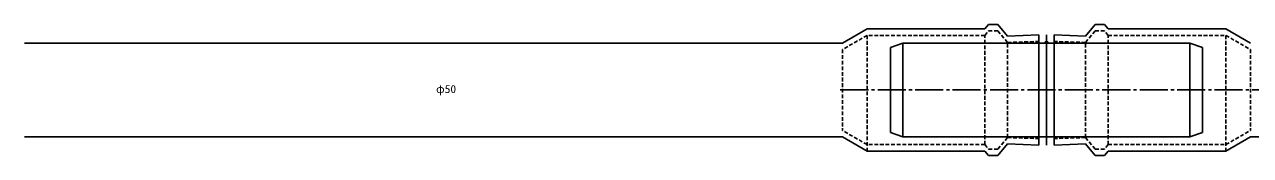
# Model space of a CAD drawing. Units: millimetres on the paper, with parts at other scales. Extents: x -140 to 4236, y -1707 to 1458.
# Drawn here: x 2086 to 2479, y 1297.4 to 1339.3 of the extents above; entities that cross this region are included whole.
import ezdxf
from ezdxf.enums import TextEntityAlignment as Align

# ---------------------------------------------------------------- set-up
doc = ezdxf.new("R2010")
doc.units = ezdxf.units.MM
doc.linetypes.add('CHAIN2', pattern=[12, 9, -1, 1, -1])
doc.linetypes.add('DASHED1', pattern=[1.8, 1.2, -0.6])
doc.layers.add('1-1', color=3, linetype='Continuous')
doc.layers.add('1-2', color=4, linetype='DASHED1')
doc.styles.add('ＭＳ ゴシック', font='')
doc.styles.get('ＭＳ ゴシック').set_extended_font_data('MS Gothic')

msp = doc.modelspace()

# ---------------------------------------------------------------- linework, layer by layer
at = {"layer": '1-1', "color": 4}
for p, q in [((2367.609, 1333.347), (2367.609, 1303.347)), ((2459.609, 1333.347), (2459.609, 1303.347)), ((2463.609, 1331.981), (2459.609, 1333.347)), ((2363.609, 1331.981), (2363.609, 1304.712)), ((2463.609, 1331.981), (2463.609, 1304.712)), ((2363.609, 1304.712), (2367.609, 1303.347)), ((2367.609, 1303.347), (2459.609, 1303.347)), ((2463.609, 1304.712), (2459.609, 1303.347))]:
    msp.add_line(p, q, dxfattribs=at)
at = {"layer": '1-1'}
for p, q in [((2413.044, 1333.365), (2413.591, 1333.912)), ((2414.175, 1333.347), (2413.044, 1333.347)), ((2413.052, 1333.444), (2413.512, 1333.904)), ((2413.078, 1333.541), (2413.415, 1333.878)), ((2413.096, 1333.347), (2413.659, 1333.91)), ((2413.167, 1333.347), (2413.721, 1333.901)), ((2413.173, 1333.706), (2413.25, 1333.783)), ((2413.238, 1333.347), (2413.778, 1333.887)), ((2413.308, 1333.347), (2413.829, 1333.868)), ((2413.379, 1333.347), (2413.877, 1333.845)), ((2413.45, 1333.347), (2413.921, 1333.818)), ((2413.52, 1333.347), (2413.962, 1333.788)), ((2413.591, 1333.347), (2414, 1333.755)), ((2413.662, 1333.347), (2414.035, 1333.719)), ((2413.733, 1333.347), (2414.066, 1333.68)), ((2413.803, 1333.347), (2414.094, 1333.638)), ((2413.874, 1333.347), (2414.119, 1333.592)), ((2413.945, 1333.347), (2414.14, 1333.542)), ((2414.015, 1333.347), (2414.157, 1333.488)), ((2414.086, 1333.347), (2414.169, 1333.429)), ((2414.157, 1333.347), (2414.174, 1333.364))]:
    msp.add_line(p, q, dxfattribs=at)
at = {"layer": '1-1', "color": 4}
msp.add_lwpolyline([(2363.609, 1331.981), (2367.609, 1333.347), (2459.609, 1333.347)], dxfattribs=at)
at = {"layer": '1-1'}
msp.add_arc((2413.609, 1333.347), 0.566, 0, 180, dxfattribs=at)
at = {"layer": '1-2', "linetype": 'Continuous'}
for p, q in [((2393.828, 1337.897), (2395.014, 1339.31)), ((2398.014, 1339.31), (2395.014, 1339.31)), ((2401.108, 1335.623), (2398.014, 1339.31)), ((2426.11, 1335.623), (2429.204, 1339.31)), ((2429.204, 1339.31), (2432.204, 1339.31)), ((2433.39, 1337.897), (2432.204, 1339.31)), ((2348.18, 1333.347), (2085.964, 1333.347)), ((2411.109, 1335.972), (2401.108, 1335.623)), ((2411.109, 1335.972), (2411.109, 1300.721)), ((2416.109, 1335.972), (2426.11, 1335.623)), ((2416.109, 1335.972), (2416.109, 1300.721)), ((2348.228, 1303.347), (2085.964, 1303.347)), ((2401.108, 1301.07), (2398.014, 1297.383)), ((2411.109, 1300.721), (2401.108, 1301.07)), ((2416.109, 1300.721), (2426.11, 1301.07)), ((2426.11, 1301.07), (2429.204, 1297.383)), ((2478.99, 1303.347), (2741.255, 1303.347)), ((2393.828, 1298.797), (2395.014, 1297.383)), ((2398.014, 1297.383), (2395.014, 1297.383)), ((2429.204, 1297.383), (2432.204, 1297.383)), ((2433.39, 1298.797), (2432.204, 1297.383))]:
    msp.add_line(p, q, dxfattribs=at)
at = {"layer": '1-2'}
for p, q in [((2393.828, 1335.847), (2395.014, 1337.26)), ((2398.014, 1337.26), (2395.014, 1337.26)), ((2429.204, 1337.26), (2432.204, 1337.26)), ((2433.39, 1335.847), (2432.204, 1337.26)), ((2356.109, 1335.847), (2356.109, 1298.797)), ((2401.109, 1333.572), (2411.109, 1333.921)), ((2426.109, 1333.572), (2416.109, 1333.921)), ((2471.109, 1335.847), (2471.109, 1298.797)), ((2356.109, 1300.847), (2348.228, 1305.397)), ((2471.109, 1300.847), (2478.99, 1305.397)), ((2401.109, 1303.122), (2398.014, 1299.433)), ((2401.109, 1303.122), (2411.109, 1302.772)), ((2426.109, 1303.122), (2416.109, 1302.772)), ((2426.109, 1303.122), (2429.204, 1299.433)), ((2393.828, 1300.847), (2356.109, 1300.847)), ((2393.828, 1300.847), (2395.014, 1299.433)), ((2398.014, 1299.433), (2395.014, 1299.433)), ((2429.204, 1299.433), (2432.204, 1299.433)), ((2433.39, 1300.847), (2432.204, 1299.433)), ((2433.39, 1300.847), (2471.109, 1300.847))]:
    msp.add_line(p, q, dxfattribs=at)
at = {"layer": '1-2', "color": 7, "linetype": 'Continuous'}
msp.add_line((2413.609, 1335.972), (2413.609, 1300.721), dxfattribs=at)
at = {"layer": '1-2', "color": 7, "linetype": 'CHAIN2'}
msp.add_line((2347.503, 1318.347), (2741.255, 1318.347), dxfattribs=at)
at = {"layer": '1-2', "linetype": 'Continuous'}
for points in [[(2393.828, 1337.897), (2356.109, 1337.897), (2348.228, 1333.347)], [(2433.39, 1337.897), (2471.109, 1337.897), (2478.99, 1333.347)], [(2393.828, 1298.797), (2356.109, 1298.797), (2348.228, 1303.347)], [(2433.39, 1298.797), (2471.109, 1298.797), (2478.99, 1303.347)]]:
    msp.add_lwpolyline(points, dxfattribs=at)
at = {"layer": '1-2'}
for points in [[(2401.109, 1303.122), (2401.109, 1333.572), (2398.014, 1337.26)], [(2426.109, 1303.122), (2426.109, 1333.572), (2429.204, 1337.26)], [(2356.109, 1335.847), (2348.228, 1331.297), (2348.228, 1305.397)], [(2393.828, 1300.847), (2393.828, 1335.847), (2356.109, 1335.847)], [(2433.39, 1300.847), (2433.39, 1335.847), (2471.109, 1335.847)], [(2471.109, 1335.847), (2478.99, 1331.297), (2478.99, 1305.397)]]:
    msp.add_lwpolyline(points, dxfattribs=at)

# ---------------------------------------------------------------- texts
at = {"layer": '1-2', "color": 7, "style": 'ＭＳ ゴシック', "width": 1.05}
msp.add_text('φ50', height=2.566, dxfattribs=at).set_placement((2217.895, 1316.597), align=Align.BOTTOM_LEFT)

doc.saveas('drawing.dxf')
